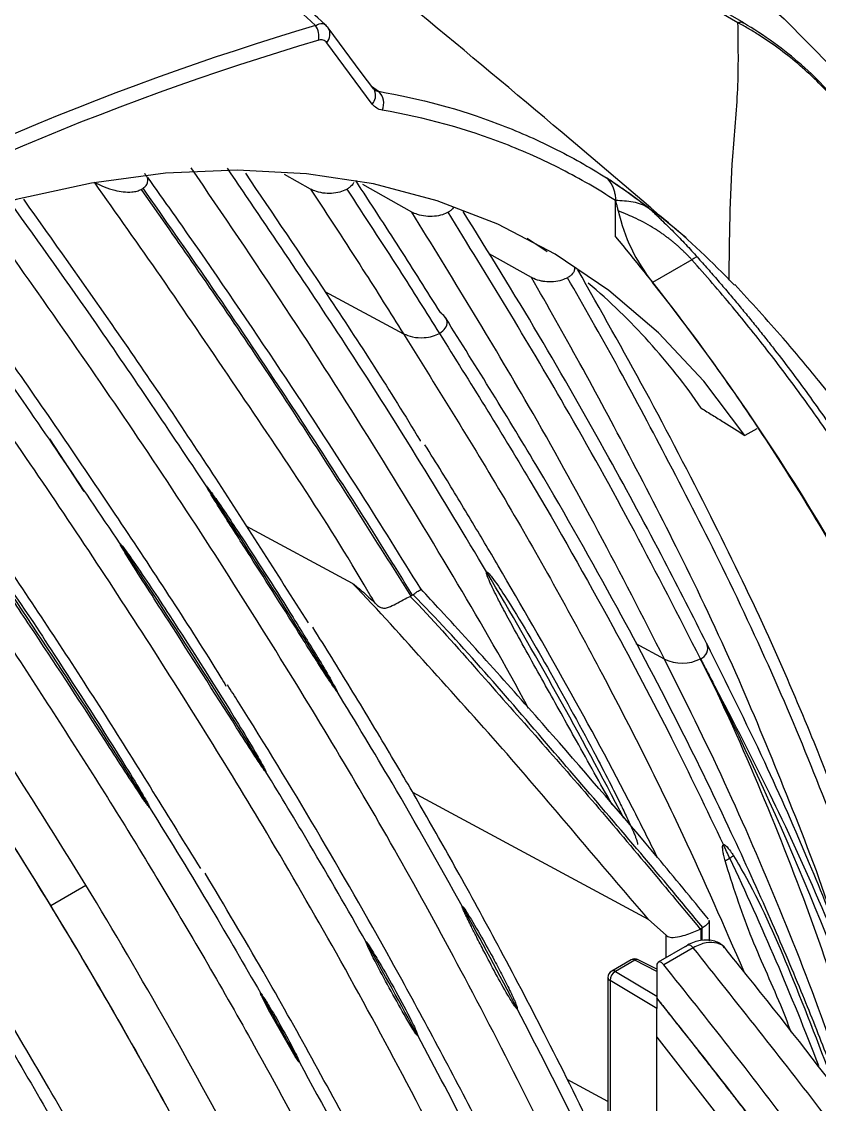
# Model space of a CAD drawing. Extents: x 9.3 to 87.2, y 0.6 to 68.8.
# Drawn here: x 62.922 to 64.524, y 5.488 to 7.664 of the extents above; entities that cross this region are included whole.
import ezdxf

# ---------------------------------------------------------------- set-up
doc = ezdxf.new("R2010")
doc.units = 0
doc.header["$MEASUREMENT"] = 0
doc.layers.add('OBJECT', color=7, linetype='CONTINUOUS')

msp = doc.modelspace()

# ---------------------------------------------------------------- linework, layer by layer
at = {"layer": 'OBJECT'}
for p, q in [((64.3607, 7.6618), (63.259, 8.3008)), ((63.6263, 7.4983), (63.5348, 7.6214)), ((63.6248, 7.5344), (63.6387, 7.524)), ((63.6293, 7.5284), (63.6286, 7.5294)), ((63.5022, 7.3276), (63.45, 7.3568)), ((63.7057, 7.2813), (63.6071, 7.3364)), ((63.1618, 7.3268), (63.1658, 7.3291)), ((63.5748, 7.327), (63.5749, 7.327)), ((63.5749, 7.327), (63.5751, 7.3271)), ((64.1148, 7.3059), (64.1148, 7.3051)), ((64.1148, 7.2313), (64.1148, 7.3043)), ((63.9774, 7.2016), (63.9376, 7.2281)), ((63.9459, 7.1498), (63.8609, 7.1973)), ((64.2681, 7.1854), (64.1892, 7.1399)), ((63.5312, 7.1217), (63.6889, 7.0368)), ((63.7732, 7.0691), (63.7722, 7.0707)), ((63.7611, 7.0375), (63.7611, 7.0375)), ((64.3986, 6.8456), (64.3747, 6.8326)), ((63.0476, 6.7196), (62.9785, 6.8255)), ((63.5867, 6.5351), (63.3728, 6.6503)), ((63.7034, 6.5097), (63.7023, 6.5091)), ((63.707, 6.5118), (63.7034, 6.5097)), ((63.7081, 6.5125), (63.707, 6.5118)), ((64.2131, 6.3831), (64.1563, 6.4137)), ((64.2854, 6.3836), (64.2854, 6.3837)), ((64.1813, 5.8597), (63.7075, 6.1148)), ((62.9803, 5.8882), (63.051, 5.929)), ((64.2167, 5.8282), (64.1813, 5.8597)), ((64.3032, 5.8172), (64.3032, 5.8576)), ((64.2848, 5.8407), (64.2861, 5.8414)), ((64.2861, 5.8414), (64.2885, 5.8428)), ((64.2861, 5.8414), (64.2861, 5.8178)), ((64.2885, 5.8428), (64.2898, 5.8435)), ((64.2885, 5.8177), (64.2885, 5.8428)), ((64.2167, 5.7833), (64.2167, 5.8282)), ((64.2589, 5.8077), (64.2004, 5.7739)), ((64.2709, 5.8032), (64.2115, 5.7689)), ((64.146, 5.7786), (64.1071, 5.7562)), ((64.1535, 5.7779), (64.1146, 5.7554)), ((64.1975, 5.755), (64.1535, 5.7779)), ((64.1975, 5.7597), (64.1604, 5.779)), ((64.1975, 5.7672), (64.1975, 5.7022)), ((64.1146, 5.7554), (64.1975, 5.7056)), ((64.0996, 5.7432), (64.0996, 5.4732)), ((64.1975, 5.6809), (64.1038, 5.7372)), ((64.1038, 5.7372), (64.1038, 5.4637)), ((64.1975, 5.7022), (64.1975, 5.6891)), ((64.1975, 5.6891), (64.1975, 5.6809)), ((64.1975, 5.6237), (64.1975, 5.6809)), ((64.1975, 5.4073), (64.1975, 5.6237)), ((64.1975, 5.6237), (64.5183, 5.2119)), ((64.0996, 5.4938), (64.0175, 5.538))]:
    msp.add_line(p, q, dxfattribs=at)
at = {"layer": 'OBJECT', "flags": 128}
for points in [[(64.3283, 7.7785), (64.3542, 7.7574), (64.4536, 7.6694), (64.5499, 7.5721), (64.6423, 7.4666), (64.7298, 7.3537), (64.8118, 7.2346), (64.8873, 7.1104), (64.9557, 6.9822), (65.0163, 6.8513), (65.0686, 6.7188), (65.1121, 6.5861), (65.1464, 6.4543), (65.1711, 6.3248), (65.186, 6.1986), (65.191, 6.0771), (65.186, 5.9614), (65.1711, 5.8525), (65.1464, 5.7514), (65.1121, 5.6592), (65.1027, 5.6388)], [(63.5335, 7.6556), (63.5368, 7.6526), (63.5376, 7.6516)], [(63.6292, 7.5284), (63.6041, 7.5621), (63.5376, 7.6516)], [(63.6292, 7.5284), (63.6308, 7.5258), (63.6311, 7.5252)], [(64.3747, 6.8326), (64.2921, 6.9415), (64.2008, 7.0388), (64.1012, 7.124), (63.9936, 7.1968), (63.8787, 7.2569), (63.7568, 7.304), (63.6284, 7.3379), (63.4942, 7.3584), (63.3548, 7.3655), (63.2106, 7.3592), (63.0624, 7.3395), (62.9108, 7.3063), (62.7564, 7.26), (62.5999, 7.2007), (62.442, 7.1287), (62.2834, 7.0442)], [(64.2709, 5.8032), (64.2683, 5.8056), (64.2657, 5.8073), (64.2631, 5.8082), (64.2607, 5.8083), (64.2589, 5.8077)]]:
    msp.add_lwpolyline(points, dxfattribs=at)
at = {"layer": 'OBJECT'}
for centre, radius, start, end in [((65.101, 2.2804), 5.6055, 106.4636, 120.3015), ((63.4783, 7.6337), 0.0408, 350.2814, 33.3121), ((63.516, 7.6384), 0.0253, 317.7698, 31.3723), ((65.1015, 2.2704), 5.5854, 106.4636, 120.301), ((63.6068, 7.5157), 0.0261, 318.3362, 21.4477), ((63.6169, 7.5), 0.0324, 334.4972, 47.8335), ((64.4674, 7.3615), 0.3557, 192.6491, 218.5434), ((63.2526, 6.1804), 1.2529, 34.3464, 49.8907), ((60.6909, 4.3617), 4.4672, 14.6081, 38.4551), ((51.9393, -0.7779), 13.612, 31.41986, 33.47897), ((51.2502, -1.2882), 14.26, 31.47212, 33.65595), ((50.7182, -1.6673), 14.6753, 31.88664, 34.15486), ((55.2922, 1.4645), 9.964, 27.48737, 30.74416), ((50.4417, -1.839), 14.8101, 31.63538, 34.14483), ((50.371, -1.8799), 14.8101, 31.63538, 34.14483), ((64.2773, 6.4051), 0.0227, 290.6036, 21.638), ((64.2485, 6.4552), 0.0803, 243.854, 297.3006), ((58.601, 3.46), 6.3922, 18.90213, 27.21823), ((55.9396, 2.0191), 9.2926, 25.25173, 25.43473), ((64.1979, 6.2376), 0.2934, 297.7867, 299.9165), ((64.2571, 6.1351), 0.175, 299.8576, 302.7576), ((58.6822, 3.3106), 6.2612, 21.11059, 25.26861), ((53.6937, 0.2639), 10.9386, 27.77915, 31.19125), ((53.623, 0.2231), 10.9386, 27.77915, 31.19125), ((55.0571, 1.0654), 9.9901, 27.51272, 28.85486), ((54.4035, 0.6208), 10.5738, 28.25594, 29.4236), ((64.1535, 5.7657), 0.015, 62.5349, 119.9973), ((64.1491, 5.7718), 0.00754, 54.3823, 114.307), ((64.1579, 5.7725), 0.00697, 68.5734, 128.8717), ((64.1146, 5.7432), 0.015, 119.9973, 180), ((64.1264, 5.7361), 0.0227, 121.4352, 177.2484), ((64.1102, 5.7493), 0.00754, 54.3823, 114.307), ((64.107, 5.7439), 0.00741, 185.3131, 244.4641), ((53.8568, 0.2588), 10.9929, 28.90903, 29.74205)]:
    msp.add_arc(centre, radius, start, end, dxfattribs=at)
for centre, major_axis, start_param, end_param in [((64.2074, 5.7606), (-0.0067, 0.0134), 5.092683, 7.099419), ((61.4379, 0.2137), (-4.4993, 8.9431), 5.048483, 5.092683), ((61.4372, 0.2141), (-4.4574, 8.8599), 5.043467, 5.090566)]:
    msp.add_ellipse(centre, major_axis=major_axis, ratio=0.535125, start_param=start_param, end_param=end_param, dxfattribs=at)
for points, knots in [([(64.2566, 7.2293), (64.0671, 7.3908), (63.6832, 7.7179), (63.0791, 8.192), (62.4585, 8.6508), (62.0291, 8.9414), (61.8181, 9.0842)], [0, 0, 0, 0, 0.247174, 0.500675, 0.754674, 1, 1, 1, 1]), ([(64.3727, 7.6615), (64.0871, 7.8261), (63.7191, 8.0384), (63.3501, 8.252), (63.2675, 8.2998)], [0, 0, 0, 0, 0.775918, 1, 1, 1, 1]), ([(63.5315, 7.658), (63.373, 7.8018), (63.1807, 7.9761), (62.9867, 8.1484), (62.9527, 8.1786)], [0, 0, 0, 0, 0.82459, 1, 1, 1, 1]), ([(63.5124, 7.6561), (63.515, 7.6576), (63.5175, 7.6588), (63.5219, 7.6602), (63.524, 7.6605), (63.5294, 7.6603), (63.532, 7.6587), (63.5335, 7.6556)], [0, 0, 0, 0, 0.25, 0.25, 0.5, 0.5, 1, 1, 1, 1]), ([(64.343, 7.1445), (64.3439, 7.2282), (64.3452, 7.3594), (64.3629, 7.5288), (64.3614, 7.6174), (64.3607, 7.6618)], [0, 0, 0, 0, 0.468304, 0.734173, 1, 1, 1, 1]), ([(64.3714, 7.6609), (64.3701, 7.6616), (64.3671, 7.6634), (64.3631, 7.6623), (64.3607, 7.6618)], [0, 0, 0, 0, 0.421544, 1, 1, 1, 1]), ([(64.647, 7.3711), (64.645, 7.3751), (64.6429, 7.3793), (64.6386, 7.3874), (64.6364, 7.3914), (64.6297, 7.4034), (64.6251, 7.4113), (64.6107, 7.4346), (64.6004, 7.4496), (64.5786, 7.4789), (64.567, 7.4931), (64.5434, 7.52), (64.5312, 7.5327), (64.5064, 7.557), (64.4937, 7.5686), (64.4677, 7.5906), (64.4544, 7.601), (64.4279, 7.6205), (64.4146, 7.6296), (64.3944, 7.6423), (64.3877, 7.6464), (64.3776, 7.6523), (64.3742, 7.6543), (64.3675, 7.6581), (64.364, 7.6599), (64.3607, 7.6618)], [0, 0, 0, 0, 0.03125, 0.03125, 0.0625, 0.0625, 0.125, 0.125, 0.25, 0.25, 0.375, 0.375, 0.5, 0.5, 0.625, 0.625, 0.75, 0.75, 0.875, 0.875, 0.9375, 0.9375, 0.96875, 0.96875, 1, 1, 1, 1]), ([(64.5582, 7.505), (64.5534, 7.5108), (64.5337, 7.5351), (64.494, 7.573), (64.4392, 7.6184), (64.397, 7.6466), (64.3743, 7.6596), (64.3715, 7.6611)], [0, 0, 0, 0, 0.084928, 0.35393, 0.644313, 0.957361, 1, 1, 1, 1]), ([(63.5348, 7.6214), (63.5329, 7.6239), (63.5307, 7.6257), (63.5251, 7.6277), (63.522, 7.6278), (63.5185, 7.6268)], [0, 0, 0, 0, 0.5, 0.5, 1, 1, 1, 1]), ([(63.6295, 7.5285), (63.6302, 7.5279), (63.6327, 7.5253), (63.6362, 7.5246), (63.6387, 7.524)], [0, 0, 0, 0, 0.274829, 1, 1, 1, 1]), ([(63.6387, 7.524), (63.7222, 7.5097), (63.8021, 7.4879), (63.9167, 7.4444), (63.954, 7.4281), (64.0268, 7.3918), (64.0622, 7.3718), (64.0965, 7.3501)], [0, 0, 0, 0, 0.5, 0.5, 0.75, 0.75, 1, 1, 1, 1]), ([(64.1148, 7.3043), (64.0799, 7.3271), (64.0439, 7.348), (63.9695, 7.3861), (63.9313, 7.4033), (63.814, 7.4487), (63.732, 7.4713), (63.6462, 7.486)], [0, 0, 0, 0, 0.25, 0.25, 0.5, 0.5, 1, 1, 1, 1]), ([(63.1658, 7.3291), (63.1683, 7.3309), (63.1732, 7.3346), (63.1758, 7.3429), (63.1751, 7.3513), (63.1708, 7.3566), (63.1692, 7.3586)], [0, 0, 0, 0, 0.222434, 0.443073, 0.794157, 1, 1, 1, 1]), ([(63.9401, 6.2841), (63.9367, 6.2903), (63.8885, 6.3801), (63.785, 6.557), (63.6261, 6.8199), (63.4507, 7.0936), (63.3259, 7.2769), (63.2625, 7.37)], [0, 0, 0, 0, 0.01656, 0.238628, 0.478737, 0.735102, 1, 1, 1, 1]), ([(63.8558, 6.5582), (63.8122, 6.631), (63.7223, 6.7811), (63.55, 7.0529), (63.4175, 7.2483), (63.3352, 7.3695)], [0, 0, 0, 0, 0.2635522, 0.5429809, 1, 1, 1, 1]), ([(63.3713, 7.3593), (63.4264, 7.278), (63.546, 7.1015), (63.6628, 6.9213), (63.7228, 6.8216), (63.7231, 6.8211)], [0, 0, 0, 0, 0.458927, 0.997195, 1, 1, 1, 1]), ([(63.6179, 6.5183), (63.6179, 6.5183), (63.5335, 6.6644), (63.3905, 6.8731), (63.2063, 7.1465), (63.1129, 7.2781), (63.068, 7.3413)], [0, 0, 0, 0, 0.0000025, 0.509023, 0.7642642, 1, 1, 1, 1]), ([(63.068, 7.3413), (63.0811, 7.335), (63.0988, 7.3266), (63.1259, 7.3217), (63.1413, 7.3212), (63.1538, 7.323), (63.1592, 7.3256), (63.1618, 7.3268)], [0, 0, 0, 0, 0.4725807, 0.6366091, 0.8016509, 0.9074542, 1, 1, 1, 1]), ([(63.7235, 6.5242), (63.6839, 6.5882), (63.5886, 6.7418), (63.4287, 6.9857), (63.285, 7.1968), (63.1983, 7.3188), (63.1756, 7.3507)], [0, 0, 0, 0, 0.226897, 0.545115, 0.881048, 1, 1, 1, 1]), ([(63.5884, 7.3407), (63.5883, 7.3406), (63.5878, 7.3369), (63.5827, 7.3321), (63.577, 7.3284), (63.5751, 7.3271)], [0, 0, 0, 0, 0.03592, 0.679986, 1, 1, 1, 1]), ([(63.5922, 7.3447), (63.622, 7.2992), (63.6795, 7.2114), (63.7354, 7.1223), (63.7624, 7.0792)], [0, 0, 0, 0, 0.517472, 1, 1, 1, 1]), ([(64.181, 7.29), (64.1738, 7.2954), (64.1665, 7.3009), (64.1521, 7.3115), (64.1451, 7.3166), (64.1309, 7.3267), (64.1238, 7.3317), (64.1099, 7.3413), (64.1031, 7.3459), (64.0965, 7.3501)], [0, 0, 0, 0, 0.25, 0.25, 0.5, 0.5, 0.75, 0.75, 1, 1, 1, 1]), ([(64.0965, 7.3501), (64.0996, 7.3476), (64.1025, 7.344), (64.1049, 7.3402), (64.1049, 7.3401), (64.1049, 7.3401)], [0, 0, 0, 0, 0.25, 0.25, 0.2507531, 0.2507531, 0.2507531, 0.2507531]), ([(64.1091, 7.3318), (64.1096, 7.3306), (64.1101, 7.3293), (64.1115, 7.3254), (64.1123, 7.3227), (64.1129, 7.3201)], [0.4233158, 0.4233158, 0.4233158, 0.4233158, 0.5, 0.5, 0.6620483, 0.6620483, 0.6620483, 0.6620483]), ([(63.1618, 7.3268), (63.1957, 7.2786), (63.3063, 7.1216), (63.489, 6.8507), (63.6319, 6.6235), (63.7034, 6.5097)], [0, 0, 0, 0, 0.180796, 0.589987, 1, 1, 1, 1]), ([(63.707, 6.5118), (63.6895, 6.5401), (63.6017, 6.6816), (63.4658, 6.892), (63.3019, 7.1355), (63.2098, 7.2665), (63.1658, 7.3291)], [0, 0, 0, 0, 0.101586, 0.508022, 0.765103, 1, 1, 1, 1]), ([(63.5022, 7.3276), (63.5375, 7.2738), (63.6006, 7.1775), (63.6619, 7.0798), (63.6889, 7.0368)], [0, 0, 0, 0, 0.559723, 1, 1, 1, 1]), ([(63.5748, 7.327), (63.5703, 7.3249), (63.5614, 7.3208), (63.5443, 7.3183), (63.5267, 7.3191), (63.5122, 7.3227), (63.5049, 7.3263), (63.5022, 7.3276)], [0, 0, 0, 0, 0.21405, 0.428363, 0.645491, 0.867144, 1, 1, 1, 1]), ([(63.5749, 7.327), (63.5749, 7.327), (63.5749, 7.327), (63.5749, 7.327), (63.5749, 7.327), (63.5749, 7.327), (63.5749, 7.327), (63.5749, 7.3269), (63.5749, 7.3269), (63.5749, 7.3269), (63.5749, 7.3269), (63.5748, 7.327), (63.5748, 7.327), (63.5748, 7.327)], [0, 0, 0, 0, 0.151859, 0.268359, 0.372071, 0.424095, 0.462365, 0.486839, 0.511683, 0.534377, 0.574191, 0.680837, 1, 1, 1, 1]), ([(63.5751, 7.3271), (63.6102, 7.2734), (63.6731, 7.1776), (63.7342, 7.0803), (63.7611, 7.0375)], [0, 0, 0, 0, 0.559712, 1, 1, 1, 1]), ([(64.1129, 7.3201), (64.1132, 7.3187), (64.1135, 7.3172), (64.1143, 7.3124), (64.1147, 7.3091), (64.1148, 7.3059)], [0.6620483, 0.6620483, 0.6620483, 0.6620483, 0.75, 0.75, 0.9646688, 0.9646688, 0.9646688, 0.9646688]), ([(64.1349, 7.3244), (64.1418, 7.3195), (64.149, 7.3143), (64.1641, 7.303), (64.1721, 7.297), (64.181, 7.29)], [0, 0, 0, 0, 0.5, 0.5, 1, 1, 1, 1]), ([(63.2929, 6.7309), (63.2198, 6.84), (63.0914, 7.0319), (62.9579, 7.2188), (62.9004, 7.2994)], [0, 0, 0, 0, 0.568945, 1, 1, 1, 1]), ([(62.9255, 7.307), (62.9849, 7.2235), (63.1139, 7.042), (63.3054, 6.7587), (63.4337, 6.5563), (63.4972, 6.4561)], [0, 0, 0, 0, 0.301188, 0.653956, 1, 1, 1, 1]), ([(63.7899, 7.2917), (63.7883, 7.2892), (63.7856, 7.2852), (63.7806, 7.2821), (63.7786, 7.2809)], [0, 0, 0, 0, 0.607853, 1, 1, 1, 1]), ([(64.1203, 7.2836), (64.1198, 7.286), (64.1187, 7.2907), (64.1169, 7.2979), (64.1155, 7.3027), (64.1148, 7.3051)], [0, 0, 0, 0, 0.332207, 0.665337, 1, 1, 1, 1]), ([(64.1148, 7.3051), (64.1208, 7.3049), (64.1267, 7.3047), (64.1385, 7.3037), (64.1443, 7.3029), (64.1499, 7.302)], [0, 0, 0, 0, 0.5, 0.5, 1, 1, 1, 1]), ([(64.1499, 7.302), (64.1555, 7.3008), (64.1611, 7.2992), (64.1717, 7.2952), (64.1767, 7.2928), (64.181, 7.29)], [0, 0, 0, 0, 0.5, 0.5, 1, 1, 1, 1]), ([(64.1818, 7.2894), (64.1838, 7.2875), (64.1878, 7.2838), (64.194, 7.278), (64.2002, 7.2721), (64.2085, 7.2641), (64.2189, 7.254), (64.2314, 7.2416), (64.2437, 7.229), (64.2558, 7.2163), (64.2677, 7.2036), (64.2753, 7.1951), (64.2791, 7.1909)], [0, 0, 0, 0, 0.061983, 0.124771, 0.188422, 0.252992, 0.380317, 0.504454, 0.631337, 0.75564, 0.878224, 1, 1, 1, 1]), ([(64.1683, 4.9692), (64.1413, 5.0392), (64.0781, 5.2034), (63.9633, 5.4519), (63.8321, 5.7067), (63.705, 5.9421), (63.5785, 6.1613), (63.3959, 6.4619), (63.1538, 6.8381), (62.9435, 7.1355), (62.8405, 7.2811)], [0, 0, 0, 0, 0.0857564, 0.2010419, 0.3074794, 0.406374, 0.4998765, 0.5899623, 0.7992793, 1, 1, 1, 1]), ([(64.2131, 6.3831), (64.1693, 6.4687), (64.0817, 6.64), (63.9148, 6.9413), (63.785, 7.1523), (63.7057, 7.2813)], [0, 0, 0, 0, 0.2800818, 0.5600234, 1, 1, 1, 1]), ([(63.7786, 7.2809), (63.7749, 7.2791), (63.7669, 7.2752), (63.751, 7.2723), (63.7335, 7.2724), (63.7176, 7.2756), (63.7093, 7.2796), (63.7057, 7.2813)], [0, 0, 0, 0, 0.178812, 0.392008, 0.607323, 0.826626, 1, 1, 1, 1]), ([(64.2853, 6.3838), (64.2416, 6.4694), (64.1541, 6.6404), (63.9874, 6.9413), (63.8578, 7.1521), (63.7786, 7.2809)], [0, 0, 0, 0, 0.280082, 0.560024, 1, 1, 1, 1]), ([(64.2982, 6.414), (64.2701, 6.4694), (64.2064, 6.5948), (64.0944, 6.8022), (63.9608, 7.0375), (63.8598, 7.2004), (63.8087, 7.2828)], [0, 0, 0, 0, 0.187411, 0.423596, 0.708608, 1, 1, 1, 1]), ([(64.2681, 7.1854), (64.2666, 7.187), (64.2636, 7.1903), (64.2589, 7.1951), (64.2541, 7.1999), (64.2492, 7.2046), (64.2442, 7.2093), (64.2391, 7.2139), (64.2338, 7.2184), (64.2284, 7.2229), (64.2229, 7.2272), (64.2173, 7.2315), (64.2116, 7.2357), (64.2058, 7.2398), (64.1998, 7.2438), (64.1897, 7.2503), (64.1749, 7.2589), (64.1568, 7.2681), (64.1383, 7.2764), (64.1267, 7.2811), (64.1203, 7.2836)], [0, 0, 0, 0, 0.03275, 0.065627, 0.098703, 0.132046, 0.165724, 0.199802, 0.234343, 0.269408, 0.305054, 0.341338, 0.378311, 0.416022, 0.454519, 0.493845, 0.613582, 0.746552, 0.861026, 1, 1, 1, 1]), ([(64.3536, 7.1347), (64.3085, 7.1802), (64.2582, 7.2311), (64.2024, 7.2739), (64.1965, 7.2784)], [0, 0, 0, 0, 0.89377, 1, 1, 1, 1]), ([(63.1199, 6.6147), (63.0403, 6.7328), (62.899, 6.9422), (62.7518, 7.1457), (62.6877, 7.2344)], [0, 0, 0, 0, 0.564064, 1, 1, 1, 1]), ([(62.713, 7.2421), (62.7781, 7.1519), (62.9173, 6.9589), (63.1198, 6.6595), (63.2615, 6.4452), (63.3289, 6.3347), (63.3324, 6.3289)], [0, 0, 0, 0, 0.303709, 0.649784, 0.981849, 1, 1, 1, 1]), ([(64.1148, 7.2313), (64.1914, 7.1396), (64.3374, 6.9489), (64.5983, 6.5454), (64.8088, 6.1185), (64.9409, 5.7438), (64.9858, 5.586), (64.9987, 5.5369)], [0, 0, 0, 0, 0.0625, 0.125, 0.25, 0.3125, 0.3407393, 0.3407393, 0.3407393, 0.3407393]), ([(64.0001, 4.8721), (63.9767, 4.9301), (63.9262, 5.0553), (63.8268, 5.2763), (63.7006, 5.5252), (63.558, 5.7876), (63.3827, 6.0911), (63.1641, 6.4408), (62.9027, 6.8337), (62.7206, 7.0872), (62.6317, 7.2111)], [0, 0, 0, 0, 0.070053, 0.15123, 0.268681, 0.377343, 0.479616, 0.653665, 0.830795, 1, 1, 1, 1]), ([(64.2791, 7.1909), (64.2783, 7.191), (64.277, 7.1907), (64.2731, 7.1888), (64.2707, 7.1873), (64.2681, 7.1854)], [0, 0, 0, 0, 0.5, 0.5, 1, 1, 1, 1]), ([(65.1193, 5.4944), (65.1174, 5.5034), (65.1134, 5.5215), (65.1071, 5.5488), (65.1006, 5.5762), (65.0938, 5.604), (65.0867, 5.6319), (65.0794, 5.66), (65.0717, 5.6884), (65.0549, 5.7489), (65.0297, 5.8327), (64.9929, 5.943), (64.9537, 6.0499), (64.9069, 6.1664), (64.8578, 6.2783), (64.7886, 6.4241), (64.7154, 6.5616), (64.6324, 6.7001), (64.5661, 6.8024), (64.4965, 6.9023), (64.4363, 6.9828), (64.3871, 7.0451), (64.3492, 7.0915), (64.3095, 7.1385), (64.282, 7.1696), (64.2681, 7.1854)], [0, 0, 0, 0, 0.015248, 0.030599, 0.046055, 0.061614, 0.077278, 0.093045, 0.108916, 0.124891, 0.194541, 0.249312, 0.309671, 0.374309, 0.445914, 0.499948, 0.624441, 0.686154, 0.748806, 0.812217, 0.874119, 0.904214, 0.935225, 0.967153, 1, 1, 1, 1]), ([(64.2791, 7.1909), (64.2861, 7.183), (64.3, 7.1674), (64.3204, 7.1438), (64.3405, 7.1204), (64.3601, 7.097), (64.3792, 7.0738), (64.398, 7.0507), (64.4163, 7.0277), (64.4529, 6.9809), (64.5072, 6.9083), (64.5767, 6.8086), (64.6428, 6.7066), (64.7257, 6.5684), (64.7986, 6.4316), (64.8676, 6.2862), (64.9168, 6.1742), (64.9636, 6.0577), (65.0032, 5.9497), (65.0397, 5.8402), (65.0675, 5.7472), (65.0888, 5.6698), (65.1031, 5.614), (65.1165, 5.559), (65.1245, 5.5227), (65.1285, 5.5047)], [0, 0, 0, 0, 0.016472, 0.032728, 0.048771, 0.064606, 0.080239, 0.095674, 0.110915, 0.125967, 0.18805, 0.251364, 0.313992, 0.375838, 0.500399, 0.553631, 0.625989, 0.691246, 0.750932, 0.808096, 0.875255, 0.907059, 0.93845, 0.96943, 1, 1, 1, 1]), ([(64.0327, 7.1692), (64.0325, 7.167), (64.0321, 7.1613), (64.0262, 7.1545), (64.0204, 7.1507), (64.0185, 7.1495)], [0, 0, 0, 0, 0.3064095, 0.7694381, 1, 1, 1, 1]), ([(64.8153, 5.1764), (64.8149, 5.1802), (64.8092, 5.2352), (64.7869, 5.3596), (64.7489, 5.5354), (64.702, 5.701), (64.66, 5.8264), (64.6268, 5.9206), (64.5971, 6.0019), (64.5566, 6.1092), (64.4976, 6.2569), (64.4129, 6.4534), (64.3028, 6.6782), (64.1772, 6.9208), (64.0848, 7.0843), (64.0389, 7.1654)], [0, 0, 0, 0, 0.00588, 0.086129, 0.188612, 0.270226, 0.331847, 0.374292, 0.409733, 0.452236, 0.533471, 0.62938, 0.745497, 0.873797, 1, 1, 1, 1]), ([(62.4881, 7.1455), (62.552, 7.0576), (62.6893, 6.8687), (62.8899, 6.5766), (63.0915, 6.2707), (63.2176, 6.0652), (63.2809, 5.9622)], [0, 0, 0, 0, 0.230136, 0.494564, 0.746603, 1, 1, 1, 1]), ([(64.0185, 7.1495), (64.0148, 7.1477), (64.0066, 7.1437), (63.9904, 7.1408), (63.9763, 7.141), (63.9626, 7.1431), (63.9533, 7.146), (63.9474, 7.1491), (63.9459, 7.1498)], [0, 0, 0, 0, 0.180264, 0.399951, 0.620044, 0.703485, 0.927142, 1, 1, 1, 1]), ([(64.5615, 5.8311), (64.5579, 5.8423), (64.5278, 5.9358), (64.4611, 6.1061), (64.3629, 6.3459), (64.2561, 6.5728), (64.1471, 6.7842), (64.0462, 6.9738), (63.9787, 7.0924), (63.9459, 7.1498)], [0, 0, 0, 0, 0.024964, 0.208796, 0.379841, 0.56219, 0.722124, 0.865341, 1, 1, 1, 1]), ([(64.7892, 5.2123), (64.7836, 5.2534), (64.7663, 5.381), (64.7118, 5.6003), (64.6263, 5.86), (64.5342, 6.106), (64.435, 6.3458), (64.3286, 6.5725), (64.2195, 6.7839), (64.1187, 6.9735), (64.0512, 7.092), (64.0185, 7.1495)], [0, 0, 0, 0, 0.065433, 0.202757, 0.335144, 0.460474, 0.577098, 0.701451, 0.81053, 0.908195, 1, 1, 1, 1]), ([(65.218, 4.8099), (65.2172, 4.8288), (65.2144, 4.8953), (65.2052, 4.9966), (65.1936, 5.1044), (65.1829, 5.1884), (65.1697, 5.2809), (65.152, 5.3915), (65.1212, 5.5548), (65.0779, 5.7466), (65.027, 5.934), (64.9811, 6.0801), (64.946, 6.1815), (64.9073, 6.2826), (64.8619, 6.39), (64.8088, 6.5031), (64.7479, 6.6182), (64.6887, 6.7171), (64.6353, 6.7951), (64.5965, 6.8481), (64.5637, 6.8914), (64.5152, 6.9527), (64.4455, 7.0361), (64.3869, 7.1), (64.3541, 7.1359)], [0, 0, 0, 0, 0.022262, 0.078346, 0.120972, 0.151628, 0.17932, 0.231367, 0.282185, 0.373295, 0.468398, 0.510657, 0.551554, 0.592631, 0.636743, 0.688504, 0.737018, 0.787833, 0.826993, 0.844742, 0.866406, 0.895944, 0.941564, 1, 1, 1, 1]), ([(62.4101, 7.1099), (62.4748, 7.0209), (62.6123, 6.8318), (62.8125, 6.5408), (63.0116, 6.2378), (63.2047, 5.9287), (63.3719, 5.6396), (63.5186, 5.3694), (63.6115, 5.1895), (63.6577, 5.0862), (63.6661, 5.0674)], [0, 0, 0, 0, 0.138475, 0.294052, 0.442324, 0.591091, 0.747976, 0.857736, 0.974144, 1, 1, 1, 1]), ([(63.7611, 7.0375), (63.7656, 7.0408), (63.775, 7.0476), (63.7777, 7.0601), (63.773, 7.0712), (63.7659, 7.0766), (63.7624, 7.0792)], [0, 0, 0, 0, 0.270412, 0.561722, 0.788825, 1, 1, 1, 1]), ([(64.571, 5.5016), (64.5695, 5.5057), (64.5587, 5.5358), (64.5314, 5.6071), (64.4854, 5.7227), (64.4224, 5.8704), (64.3426, 6.0465), (64.241, 6.256), (64.1123, 6.5), (63.9559, 6.7769), (63.8363, 6.9682), (63.7731, 7.0693)], [0, 0, 0, 0, 0.007591, 0.055576, 0.13219, 0.222279, 0.33089, 0.462171, 0.617971, 0.79796, 1, 1, 1, 1]), ([(63.6889, 7.0368), (63.6948, 7.0344), (63.707, 7.0294), (63.7287, 7.0283), (63.7477, 7.0313), (63.7567, 7.0355), (63.7611, 7.0375)], [0, 0, 0, 0, 0.270088, 0.56169, 0.788984, 1, 1, 1, 1]), ([(63.6889, 7.0368), (63.76, 6.9227), (63.8998, 6.6985), (64.0864, 6.3611), (64.2449, 6.0477), (64.3325, 5.8468), (64.3724, 5.7553)], [0, 0, 0, 0, 0.276621, 0.543757, 0.79236, 1, 1, 1, 1]), ([(63.7611, 7.0375), (63.7611, 7.0374), (63.7611, 7.0374), (63.7612, 7.0373), (63.7612, 7.0373)], [0, 0, 0, 0, 0.559885, 1, 1, 1, 1]), ([(63.7611, 7.0375), (63.7611, 7.0375), (63.7611, 7.0375), (63.7611, 7.0375), (63.7611, 7.0375)], [0, 0, 0, 0, 0.559844, 1, 1, 1, 1]), ([(63.7612, 7.0373), (63.8224, 6.9394), (63.9433, 6.7462), (64.0971, 6.4736), (64.2267, 6.229), (64.2973, 6.0816), (64.3315, 6.0101)], [0, 0, 0, 0, 0.2943602, 0.581245, 0.7968207, 1, 1, 1, 1]), ([(64.2871, 6.8873), (64.2946, 6.8825), (64.3022, 6.8778), (64.3098, 6.8731), (64.3174, 6.8684), (64.325, 6.8636), (64.3326, 6.8589), (64.3466, 6.8501), (64.3607, 6.8414), (64.3747, 6.8326)], [0, 0, 0, 0, 0.000779592, 0.000779592, 0.000779592, 0.001559185, 0.001559185, 0.001559185, 0.003003216, 0.003003216, 0.003003216, 0.003003216]), ([(61.9882, 6.8617), (62.0529, 6.7727), (62.191, 6.5826), (62.3925, 6.2895), (62.5935, 5.9832), (62.7887, 5.6703), (62.9573, 5.3768), (63.1069, 5.1025), (63.2323, 4.8486), (63.3233, 4.6497), (63.368, 4.5357), (63.3772, 4.5125)], [0, 0, 0, 0, 0.121384, 0.259134, 0.390431, 0.522435, 0.661924, 0.759692, 0.863384, 0.972167, 1, 1, 1, 1]), ([(64.1991, 5.9844), (64.1825, 6.0177), (64.1246, 6.1339), (64.018, 6.3296), (63.9082, 6.5219), (63.8235, 6.6644), (63.7745, 6.7455), (63.7434, 6.7954), (63.7321, 6.8136)], [0, 0, 0, 0, 0.117449, 0.410113, 0.701604, 0.814704, 0.932347, 1, 1, 1, 1]), ([(63.5554, 6.3181), (63.5554, 6.3181), (63.5553, 6.3181), (63.5553, 6.3181), (63.5552, 6.3182), (63.5547, 6.3186), (63.553, 6.3206), (63.5468, 6.3293), (63.5235, 6.3649), (63.4675, 6.454), (63.3982, 6.5632), (63.3372, 6.6584), (63.309, 6.7027), (63.2977, 6.7216), (63.2944, 6.7273), (63.2932, 6.7297), (63.2929, 6.7305), (63.2929, 6.7308), (63.2929, 6.7308), (63.2929, 6.7309), (63.2929, 6.7309), (63.2929, 6.7309), (63.2929, 6.7309)], [0, 0, 0, 0, 0.000076, 0.000176, 0.000361, 0.001009, 0.00413, 0.016532, 0.066082, 0.264225, 0.660486, 0.858604, 0.957666, 0.982432, 0.994818, 0.997915, 0.999468, 0.999733, 0.999823, 0.999913, 0.999966, 1, 1, 1, 1]), ([(63.2929, 6.7309), (63.2929, 6.7309), (63.2929, 6.7309), (63.293, 6.7309), (63.2931, 6.7308), (63.2937, 6.7304), (63.2954, 6.7284), (63.3017, 6.7201), (63.3255, 6.6861), (63.3824, 6.6002), (63.4508, 6.4935), (63.5087, 6.3991), (63.5379, 6.3515), (63.5497, 6.3291), (63.5551, 6.3203), (63.5554, 6.3183), (63.5554, 6.3182), (63.5554, 6.3181), (63.5554, 6.3181), (63.5554, 6.3181), (63.5554, 6.3181)], [0, 0, 0, 0, 0.000074, 0.000169, 0.000348, 0.001121, 0.004172, 0.016323, 0.064876, 0.259041, 0.647344, 0.841485, 0.938556, 0.987097, 0.999253, 0.999633, 0.999824, 0.999893, 0.999963, 1, 1, 1, 1]), ([(61.7648, 6.6912), (61.8278, 6.6038), (61.9635, 6.4154), (62.1624, 6.1234), (62.3622, 5.8156), (62.5568, 5.4998), (62.7177, 5.2154), (62.8523, 4.9638), (62.9604, 4.7462), (63.0314, 4.5923), (63.0643, 4.5106), (63.0652, 4.5083)], [0, 0, 0, 0, 0.127663, 0.27522, 0.416746, 0.559471, 0.710776, 0.79992, 0.89466, 0.99707, 1, 1, 1, 1]), ([(63.4125, 6.1567), (63.4125, 6.1567), (63.4125, 6.1567), (63.4124, 6.1567), (63.4124, 6.1567), (63.4123, 6.1567), (63.4122, 6.1568), (63.4119, 6.157), (63.4115, 6.1573), (63.4095, 6.1597), (63.4016, 6.171), (63.3824, 6.2), (63.3194, 6.2993), (63.238, 6.4278), (63.1606, 6.5469), (63.1291, 6.5973), (63.1217, 6.6102), (63.1201, 6.6135), (63.1199, 6.6144), (63.1199, 6.6146), (63.1199, 6.6147), (63.1199, 6.6147), (63.1199, 6.6147)], [0, 0, 0, 0, 0.000034, 0.000095, 0.000216, 0.000365, 0.000685, 0.001002, 0.001923, 0.003764, 0.01849, 0.077369, 0.195114, 0.665634, 0.916259, 0.978931, 0.994615, 0.998554, 0.999551, 0.999782, 0.999905, 1, 1, 1, 1]), ([(63.1199, 6.6147), (63.12, 6.6147), (63.12, 6.6147), (63.1201, 6.6147), (63.1202, 6.6147), (63.1209, 6.6141), (63.1233, 6.6114), (63.132, 6.6001), (63.1646, 6.5535), (63.2422, 6.4359), (63.3241, 6.3078), (63.3855, 6.2057), (63.4036, 6.1752), (63.4103, 6.162), (63.4123, 6.1583), (63.4125, 6.1569), (63.4125, 6.1567), (63.4125, 6.1567), (63.4125, 6.1567), (63.4125, 6.1567)], [0, 0, 0, 0, 0.0000918, 0.0002132, 0.0004375, 0.0012193, 0.0049865, 0.019957, 0.079767, 0.3189407, 0.7971679, 0.9168457, 0.9766886, 0.9916508, 0.9991483, 0.9996178, 0.9998545, 0.999953, 1, 1, 1, 1]), ([(63.1789, 6.0848), (63.1789, 6.0848), (63.1789, 6.0848), (63.1789, 6.0848), (63.1789, 6.0848), (63.1788, 6.0848), (63.1787, 6.0849), (63.1783, 6.0852), (63.1776, 6.086), (63.1761, 6.0878), (63.1733, 6.0917), (63.1679, 6.0994), (63.1394, 6.142), (63.0668, 6.2557), (62.9724, 6.4), (62.8942, 6.5161), (62.8667, 6.562), (62.8612, 6.5712)], [0, 0, 0, 0, 0.000004, 0.000043, 0.000132, 0.000204, 0.000423, 0.000858, 0.002599, 0.006075, 0.013025, 0.026924, 0.054721, 0.277103, 0.7219, 0.944334, 1, 1, 1, 1]), ([(62.8635, 6.5726), (62.8723, 6.5609), (62.9159, 6.5023), (63.0044, 6.3664), (63.0965, 6.2234), (63.158, 6.1233), (63.1732, 6.0966), (63.1774, 6.0889), (63.1787, 6.0859), (63.1789, 6.0854), (63.179, 6.0851), (63.179, 6.0849), (63.179, 6.0849), (63.179, 6.0848), (63.1789, 6.0848), (63.1789, 6.0848)], [0, 0, 0, 0, 0.0753734, 0.376432, 0.837708, 0.9531372, 0.9819956, 0.9964303, 0.9982346, 0.9991377, 0.9995897, 0.9998168, 0.9999314, 0.9999758, 1, 1, 1, 1]), ([(64.108, 6.0907), (64.0841, 6.1333), (64.0395, 6.2128), (63.9743, 6.3301), (63.9256, 6.4169), (63.8938, 6.4754), (63.8798, 6.5021), (63.8707, 6.5201), (63.8648, 6.5323), (63.861, 6.5406), (63.8587, 6.5463), (63.8572, 6.5501), (63.8563, 6.5527), (63.8558, 6.5545), (63.8555, 6.5559), (63.8554, 6.5568), (63.8555, 6.5575), (63.8556, 6.558), (63.8558, 6.5581), (63.8558, 6.5582)], [0, 0, 0, 0, 0.275756, 0.514406, 0.755831, 0.835924, 0.889611, 0.925621, 0.949797, 0.966046, 0.976986, 0.984369, 0.989371, 0.992778, 0.995119, 0.997333, 0.998331, 0.999339, 1, 1, 1, 1]), ([(63.8558, 6.5582), (63.8559, 6.5582), (63.8561, 6.5583), (63.8566, 6.5582), (63.8577, 6.5576), (63.8613, 6.5543), (63.8734, 6.5389), (63.9166, 6.4734), (63.9865, 6.3529), (64.0565, 6.225), (64.1027, 6.136), (64.123, 6.0954), (64.1362, 6.068), (64.1448, 6.0495), (64.1503, 6.037), (64.1538, 6.0285), (64.156, 6.0228), (64.1574, 6.0189), (64.1582, 6.0162), (64.1587, 6.0143), (64.1589, 6.0131), (64.1591, 6.0121), (64.1591, 6.0114), (64.1589, 6.0109), (64.1588, 6.0107), (64.1587, 6.0106), (64.1587, 6.0106)], [0, 0, 0, 0, 0.000522, 0.001189, 0.002443, 0.006959, 0.024865, 0.096172, 0.38105, 0.68937, 0.791599, 0.860055, 0.905918, 0.936663, 0.957291, 0.971145, 0.980463, 0.986744, 0.99099, 0.993874, 0.995846, 0.99721, 0.99864, 0.999214, 0.999697, 1, 1, 1, 1]), ([(64.1813, 5.8597), (64.1813, 5.8597), (64.0829, 5.9733), (63.9381, 6.1489), (63.7378, 6.3702), (63.6379, 6.4819), (63.5867, 6.5351), (63.5867, 6.5351)], [0, 0, 0, 0, 0.000002, 0.499459, 0.749669, 0.999997, 1, 1, 1, 1]), ([(63.5867, 6.5351), (63.5928, 6.5303), (63.6085, 6.518), (63.6234, 6.5035), (63.6326, 6.4946)], [0, 0, 0, 0, 0.387466, 1, 1, 1, 1]), ([(63.6326, 6.4946), (63.6278, 6.5026), (63.6229, 6.5105), (63.6179, 6.5183), (63.6179, 6.5183)], [0, 0, 0, 0, 0.999918, 1, 1, 1, 1]), ([(63.6326, 6.4946), (63.6334, 6.4939), (63.6367, 6.4908), (63.6426, 6.4865), (63.651, 6.4848), (63.6612, 6.4876), (63.6736, 6.4942), (63.6887, 6.5027), (63.6977, 6.507), (63.7023, 6.5091)], [0, 0, 0, 0, 0.040977, 0.172111, 0.285128, 0.396955, 0.598361, 0.799168, 1, 1, 1, 1]), ([(63.7023, 6.5091), (63.7023, 6.5091), (63.7023, 6.5091), (63.7023, 6.5091), (63.7023, 6.5091)], [0, 0, 0, 0, 0.969894, 1, 1, 1, 1]), ([(63.7023, 6.5091), (63.7023, 6.5091), (63.7464, 6.4645), (63.865, 6.3285), (64.0613, 6.1098), (64.2103, 5.9304), (64.2848, 5.8407)], [0, 0, 0, 0, 0.0000027, 0.2177034, 0.6086179, 1, 1, 1, 1]), ([(63.7081, 6.5125), (63.7103, 6.5141), (63.716, 6.5182), (63.7221, 6.5223), (63.725, 6.5236), (63.7239, 6.5243), (63.7237, 6.5244)], [0, 0, 0, 0, 0.233109, 0.57995, 0.924589, 1, 1, 1, 1]), ([(63.7081, 6.5124), (63.7081, 6.5124), (63.7081, 6.5124), (63.7081, 6.5125), (63.7081, 6.5125)], [0, 0, 0, 0, 0.030106, 1, 1, 1, 1]), ([(64.2898, 5.8435), (64.2691, 5.8686), (64.1659, 5.9939), (63.9724, 6.2172), (63.8005, 6.4191), (63.7081, 6.5124), (63.7081, 6.5124)], [0, 0, 0, 0, 0.10881, 0.544285, 0.999997, 1, 1, 1, 1]), ([(64.3014, 5.8607), (64.2674, 5.9021), (64.1645, 6.0272), (63.9854, 6.2351), (63.826, 6.4135), (63.7368, 6.5102), (63.7237, 6.5244)], [0, 0, 0, 0, 0.180924, 0.546918, 0.933231, 1, 1, 1, 1]), ([(64.2453, 5.0212), (64.2268, 5.0697), (64.1768, 5.2004), (64.087, 5.4007), (63.9827, 5.6105), (63.8887, 5.7902), (63.805, 5.9442), (63.7303, 6.0764), (63.6574, 6.201), (63.5842, 6.3227), (63.5323, 6.4063), (63.507, 6.447)], [0, 0, 0, 0, 0.098687, 0.265981, 0.410554, 0.535192, 0.642971, 0.736309, 0.816935, 0.910966, 1, 1, 1, 1]), ([(62.6252, 6.4371), (62.6918, 6.3374), (62.8249, 6.1382), (63.0032, 5.8519), (63.1623, 5.5795), (63.2545, 5.4077), (63.3009, 5.3212)], [0, 0, 0, 0, 0.276277, 0.552211, 0.774542, 1, 1, 1, 1]), ([(64.7489, 5.2687), (64.7468, 5.2777), (64.7379, 5.3153), (64.719, 5.3822), (64.6919, 5.4722), (64.6593, 5.5684), (64.6198, 5.6795), (64.5689, 5.815), (64.5005, 5.9838), (64.4106, 6.1886), (64.3376, 6.3349), (64.2981, 6.4141)], [0, 0, 0, 0, 0.023692, 0.098743, 0.17431, 0.257742, 0.348627, 0.463053, 0.610249, 0.789109, 1, 1, 1, 1]), ([(64.5932, 5.4724), (64.578, 5.5199), (64.5344, 5.6559), (64.4471, 5.8774), (64.3371, 6.1344), (64.2542, 6.3006), (64.2131, 6.3831)], [0, 0, 0, 0, 0.155294, 0.444294, 0.724241, 1, 1, 1, 1]), ([(64.2854, 6.3837), (64.2854, 6.3837), (64.2854, 6.3838), (64.2854, 6.3838), (64.2853, 6.3838)], [0, 0, 0, 0, 0.559654, 1, 1, 1, 1]), ([(64.2854, 6.3837), (64.2855, 6.3836), (64.2855, 6.3835), (64.2857, 6.3832), (64.286, 6.3827), (64.2868, 6.381), (64.2887, 6.3773), (64.293, 6.3691), (64.3015, 6.3528), (64.3195, 6.3184), (64.3683, 6.2247), (64.4506, 6.0625), (64.5491, 5.8398), (64.6231, 5.6616), (64.6488, 5.5555), (64.6539, 5.5341)], [0, 0, 0, 0, 0.000262, 0.000524, 0.001048, 0.002095, 0.006286, 0.014668, 0.031432, 0.064959, 0.138785, 0.369256, 0.649154, 0.929435, 1, 1, 1, 1]), ([(64.6423, 5.5274), (64.6318, 5.5478), (64.5798, 5.6495), (64.5136, 5.8521), (64.4094, 6.1169), (64.331, 6.2936), (64.2869, 6.3808), (64.286, 6.3826), (64.2857, 6.3832), (64.2855, 6.3835), (64.2855, 6.3836), (64.2854, 6.3836)], [0, 0, 0, 0, 0.076843, 0.381826, 0.687453, 0.993014, 0.997771, 0.99896, 0.999554, 0.999851, 1, 1, 1, 1]), ([(64.0774, 4.9228), (64.073, 4.9342), (64.0437, 5.0095), (63.987, 5.14), (63.9087, 5.3111), (63.8296, 5.4699), (63.748, 5.6242), (63.6442, 5.8154), (63.5151, 6.0402), (63.4038, 6.2241), (63.3428, 6.3196), (63.3353, 6.3312)], [0, 0, 0, 0, 0.023516, 0.154553, 0.269592, 0.379101, 0.488212, 0.59709, 0.787145, 0.973973, 1, 1, 1, 1]), ([(63.8068, 5.8866), (63.7604, 5.9694), (63.6791, 6.1147), (63.5926, 6.257), (63.5554, 6.3181)], [0, 0, 0, 0, 0.570137, 1, 1, 1, 1]), ([(63.6134, 5.8154), (63.5763, 5.8805), (63.5108, 5.9952), (63.4422, 6.108), (63.4125, 6.1567)], [0, 0, 0, 0, 0.5678069, 1, 1, 1, 1]), ([(63.1789, 6.0848), (63.2209, 6.017), (63.2968, 5.8939), (63.3691, 5.7686), (63.4015, 5.7124)], [0, 0, 0, 0, 0.5516486, 1, 1, 1, 1]), ([(64.3347, 5.978), (64.3338, 5.9815), (64.3324, 5.9872), (64.3309, 5.9946), (64.3302, 5.9997), (64.3298, 6.0036), (64.3298, 6.0063), (64.3302, 6.0083), (64.3307, 6.0094), (64.3311, 6.0099), (64.3314, 6.0101), (64.3315, 6.0101)], [0, 0, 0, 0, 0.3163669, 0.5310287, 0.6777107, 0.7789578, 0.8774525, 0.9257854, 0.9629422, 0.9891631, 1, 1, 1, 1]), ([(64.3315, 6.0101), (64.3318, 6.0102), (64.3325, 6.0104), (64.3342, 6.0098), (64.3392, 6.0059), (64.345, 5.998), (64.3498, 5.9909), (64.3518, 5.9879)], [0, 0, 0, 0, 0.032723, 0.076604, 0.191828, 0.659606, 1, 1, 1, 1]), ([(64.3518, 5.9879), (64.3605, 5.973), (64.4041, 5.8984), (64.4725, 5.7401), (64.527, 5.5976), (64.5567, 5.5199)], [0, 0, 0, 0, 0.102257, 0.510969, 1, 1, 1, 1]), ([(64.4677, 5.6336), (64.4608, 5.6516), (64.4353, 5.7174), (64.3823, 5.8285), (64.3505, 5.9283), (64.3347, 5.978)], [0, 0, 0, 0, 0.158457, 0.580354, 1, 1, 1, 1]), ([(63.8815, 4.8036), (63.8502, 4.8775), (63.791, 5.0169), (63.6969, 5.2167), (63.6025, 5.4021), (63.5056, 5.5804), (63.403, 5.7644), (63.3296, 5.8872), (63.2904, 5.9526)], [0, 0, 0, 0, 0.187953, 0.354673, 0.513154, 0.669537, 0.823753, 1, 1, 1, 1]), ([(63.1828, 4.4611), (63.1577, 4.5213), (63.1092, 4.6372), (63.0318, 4.8049), (62.9528, 4.9638), (62.8712, 5.1181), (62.7674, 5.3093), (62.6385, 5.5342), (62.5045, 5.754), (62.4204, 5.8852), (62.3899, 5.9326)], [0, 0, 0, 0, 0.118217, 0.227849, 0.33221, 0.436193, 0.539953, 0.721075, 0.899121, 1, 1, 1, 1]), ([(63.9174, 5.6803), (63.9173, 5.6803), (63.9172, 5.6803), (63.917, 5.6803), (63.9164, 5.6806), (63.9145, 5.6826), (63.9082, 5.6915), (63.8856, 5.7293), (63.8607, 5.7761), (63.8369, 5.8223), (63.8263, 5.8433), (63.8193, 5.8574), (63.8148, 5.8668), (63.8118, 5.8732), (63.8099, 5.8775), (63.8086, 5.8805), (63.8078, 5.8824), (63.8073, 5.8838), (63.807, 5.8847), (63.8069, 5.8853), (63.8068, 5.8857), (63.8067, 5.8861), (63.8067, 5.8863), (63.8067, 5.8865), (63.8068, 5.8865), (63.8068, 5.8866), (63.8068, 5.8866)], [0, 0, 0, 0, 0.000658, 0.001513, 0.003102, 0.009913, 0.036809, 0.143917, 0.571944, 0.713076, 0.807599, 0.870901, 0.913299, 0.941705, 0.960746, 0.97352, 0.982099, 0.987873, 0.991769, 0.99441, 0.996212, 0.997455, 0.998733, 0.999253, 0.999696, 1, 1, 1, 1]), ([(63.8068, 5.8866), (63.8069, 5.8866), (63.8069, 5.8866), (63.807, 5.8866), (63.8074, 5.8864), (63.8084, 5.8854), (63.812, 5.8806), (63.8249, 5.8603), (63.8453, 5.8251), (63.8686, 5.7832), (63.8861, 5.7499), (63.8975, 5.7275), (63.9049, 5.7123), (63.9096, 5.702), (63.9127, 5.695), (63.9147, 5.6903), (63.9159, 5.6871), (63.9167, 5.6849), (63.9171, 5.6834), (63.9174, 5.6824), (63.9175, 5.6817), (63.9176, 5.6811), (63.9176, 5.6808), (63.9175, 5.6805), (63.9174, 5.6804), (63.9174, 5.6803), (63.9174, 5.6803)], [0, 0, 0, 0, 0.000356, 0.000824, 0.001692, 0.005417, 0.020123, 0.078685, 0.312698, 0.538974, 0.690535, 0.792087, 0.860163, 0.905823, 0.93647, 0.957062, 0.970917, 0.980259, 0.986579, 0.990876, 0.993818, 0.995856, 0.998017, 0.998883, 0.999604, 1, 1, 1, 1]), ([(64.2898, 5.8435), (64.2923, 5.8453), (64.2986, 5.8497), (64.3032, 5.8546), (64.3027, 5.8569), (64.3025, 5.8576)], [0, 0, 0, 0, 0.320519, 0.79966, 1, 1, 1, 1]), ([(62.7547, 5.8399), (62.7966, 5.772), (62.8726, 5.649), (62.9449, 5.5237), (62.9773, 5.4674)], [0, 0, 0, 0, 0.5516486, 1, 1, 1, 1]), ([(64.2167, 5.8282), (64.217, 5.8279), (64.2185, 5.8265), (64.2219, 5.8245), (64.2302, 5.8231), (64.2423, 5.8251), (64.2579, 5.8294), (64.2728, 5.8349), (64.2808, 5.8388), (64.2848, 5.8407)], [0, 0, 0, 0, 0.018056, 0.083661, 0.166714, 0.400676, 0.607754, 0.803657, 1, 1, 1, 1]), ([(63.7174, 5.6266), (63.7173, 5.6266), (63.7173, 5.6266), (63.7171, 5.6266), (63.7167, 5.6268), (63.7156, 5.628), (63.7116, 5.6333), (63.6975, 5.6559), (63.6653, 5.7135), (63.6345, 5.7692), (63.6155, 5.8093), (63.6139, 5.8131), (63.6134, 5.8147), (63.6133, 5.8152), (63.6134, 5.8153), (63.6134, 5.8153), (63.6134, 5.8154), (63.6134, 5.8154), (63.6134, 5.8154)], [0, 0, 0, 0, 0.000513, 0.001164, 0.002396, 0.006863, 0.024578, 0.095126, 0.377004, 0.940608, 0.975824, 0.993443, 0.997857, 0.998962, 0.999517, 0.999719, 0.99998, 1, 1, 1, 1]), ([(63.6134, 5.8154), (63.6134, 5.8154), (63.6134, 5.8154), (63.6134, 5.8154), (63.6135, 5.8154), (63.6136, 5.8154), (63.6138, 5.8152), (63.6143, 5.8148), (63.6155, 5.8133), (63.6198, 5.8072), (63.6295, 5.7916), (63.6499, 5.7575), (63.6777, 5.7081), (63.7017, 5.6631), (63.7145, 5.6361), (63.7171, 5.6291), (63.7175, 5.6273), (63.7175, 5.6268), (63.7174, 5.6267), (63.7174, 5.6266), (63.7174, 5.6266)], [0, 0, 0, 0, 0.000012, 0.000139, 0.000413, 0.0008, 0.002038, 0.004501, 0.009419, 0.029084, 0.107719, 0.26497, 0.579487, 0.894186, 0.972942, 0.992717, 0.997725, 0.998892, 0.999519, 1, 1, 1, 1]), ([(64.3339, 5.8022), (64.3332, 5.8033), (64.3281, 5.811), (64.311, 5.8185), (64.286, 5.8195), (64.2663, 5.813), (64.2565, 5.8059), (64.2549, 5.8048)], [0, 0, 0, 0, 0.047816, 0.337593, 0.641173, 0.943921, 1, 1, 1, 1]), ([(64.3373, 5.7986), (64.3369, 5.7993), (64.3333, 5.8069), (64.3195, 5.813), (64.2972, 5.8154), (64.2797, 5.8072), (64.2709, 5.8032)], [0, 0, 0, 0, 0.033287, 0.358567, 0.678763, 1, 1, 1, 1]), ([(65.2875, 4.417), (65.2062, 4.537), (65.0435, 4.7769), (64.7914, 5.1274), (64.5344, 5.4711), (64.3587, 5.6925), (64.2709, 5.8032)], [0, 0, 0, 0, 0.2490046, 0.498009, 0.7490044, 1, 1, 1, 1]), ([(65.3267, 4.4484), (65.2769, 4.5225), (65.1627, 4.6924), (64.9796, 4.9522), (64.7787, 5.2285), (64.5744, 5.4984), (64.4271, 5.6884), (64.3473, 5.7865), (64.3374, 5.7987)], [0, 0, 0, 0, 0.157257, 0.360844, 0.564308, 0.767619, 0.971209, 1, 1, 1, 1]), ([(63.457, 4.5585), (63.4547, 4.5643), (63.4233, 4.6444), (63.3583, 4.7886), (63.2652, 4.9873), (63.1709, 5.1707), (63.0748, 5.3474), (62.9719, 5.5314), (62.898, 5.6546), (62.8582, 5.721)], [0, 0, 0, 0, 0.014564, 0.200378, 0.363678, 0.518895, 0.672038, 0.82315, 1, 1, 1, 1]), ([(63.4798, 5.573), (63.4798, 5.573), (63.4797, 5.573), (63.4797, 5.573), (63.4794, 5.5731), (63.4786, 5.574), (63.4758, 5.5777), (63.4657, 5.5937), (63.4425, 5.6341), (63.4191, 5.6749), (63.4045, 5.7054), (63.4018, 5.7103), (63.4015, 5.7122), (63.4015, 5.7123), (63.4015, 5.7123), (63.4015, 5.7124), (63.4015, 5.7124), (63.4015, 5.7124)], [0, 0, 0, 0, 0.000404, 0.000925, 0.001901, 0.006178, 0.023062, 0.090313, 0.359053, 0.89639, 0.963543, 0.997175, 0.998773, 0.99941, 0.999635, 0.99991, 1, 1, 1, 1]), ([(63.4015, 5.7124), (63.4015, 5.7124), (63.4016, 5.7124), (63.4016, 5.7124), (63.4018, 5.7123), (63.4023, 5.7118), (63.4041, 5.7095), (63.4105, 5.6998), (63.4345, 5.6602), (63.4586, 5.618), (63.4768, 5.5814), (63.4792, 5.5758), (63.4798, 5.5741), (63.4799, 5.5734), (63.4799, 5.5732), (63.4799, 5.5731), (63.4798, 5.573), (63.4798, 5.573), (63.4798, 5.573)], [0, 0, 0, 0, 0.000253, 0.000582, 0.001195, 0.003824, 0.014206, 0.055547, 0.220735, 0.881572, 0.964154, 0.984801, 0.995139, 0.997727, 0.999028, 0.999567, 0.99982, 1, 1, 1, 1]), ([(64.1975, 5.7022), (64.1975, 5.7022), (64.1975, 5.7022), (64.1975, 5.7022), (64.1975, 5.7021), (64.1976, 5.7021), (64.1976, 5.702), (64.1977, 5.7019), (64.1978, 5.7017), (64.1981, 5.7013), (64.1987, 5.7005), (64.2, 5.6989), (64.2027, 5.6954), (64.2088, 5.6876), (64.2216, 5.6713), (64.2436, 5.6435), (64.2706, 5.6092), (64.2978, 5.5745), (64.3211, 5.5446), (64.3418, 5.518), (64.3606, 5.4937), (64.3779, 5.4713), (64.3938, 5.4505), (64.4087, 5.4311), (64.4227, 5.4128), (64.4359, 5.3956), (64.4483, 5.3792), (64.46, 5.3638), (64.4676, 5.3537), (64.4714, 5.3488)], [0, 0, 0, 0, 0.0000051, 0.0000178, 0.0000547, 0.0001428, 0.0003185, 0.0004939, 0.0009798, 0.0019523, 0.0038975, 0.0078193, 0.0158769, 0.0335408, 0.074192, 0.1554939, 0.2720469, 0.3682041, 0.4518893, 0.5267911, 0.594992, 0.6578129, 0.7161573, 0.77068, 0.821873, 0.8701206, 0.9157304, 0.958954, 1, 1, 1, 1]), ([(64.1958, 5.0874), (64.171, 5.1469), (64.1225, 5.2632), (64.0305, 5.4615), (63.9596, 5.5986), (63.9174, 5.6803)], [0, 0, 0, 0, 0.297548, 0.581289, 1, 1, 1, 1]), ([(63.96, 5.1399), (63.9159, 5.2347), (63.8397, 5.3987), (63.7537, 5.559), (63.7174, 5.6266)], [0, 0, 0, 0, 0.578266, 1, 1, 1, 1]), ([(63.4798, 5.573), (63.527, 5.4866), (63.6244, 5.3083), (63.7521, 5.0469), (63.8261, 4.8715), (63.86, 4.7912)], [0, 0, 0, 0, 0.337548, 0.696877, 1, 1, 1, 1])]:
    msp.add_open_spline(points, degree=3, knots=knots, dxfattribs=at)
for points in [[(63.5124, 7.6561), (63.3229, 7.8274), (63.1327, 7.998), (62.9418, 8.1677)], [(63.6462, 7.486), (63.6381, 7.4874), (63.6313, 7.4916), (63.6263, 7.4983)], [(64.0965, 7.3501), (64.1084, 7.3426), (64.1209, 7.3343), (64.1347, 7.3245)], [(64.1049, 7.3401), (64.1065, 7.3375), (64.1079, 7.3347), (64.1091, 7.3318)], [(64.1148, 7.3051), (64.1148, 7.3048), (64.1148, 7.3046), (64.1148, 7.3043)], [(64.181, 7.29), (64.1813, 7.2898), (64.1816, 7.2895), (64.1819, 7.2893)], [(64.1818, 7.2894), (64.1867, 7.2857), (64.1916, 7.2821), (64.1965, 7.2784)]]:
    msp.add_open_spline(points, degree=3, dxfattribs=at)

doc.saveas('drawing.dxf')
